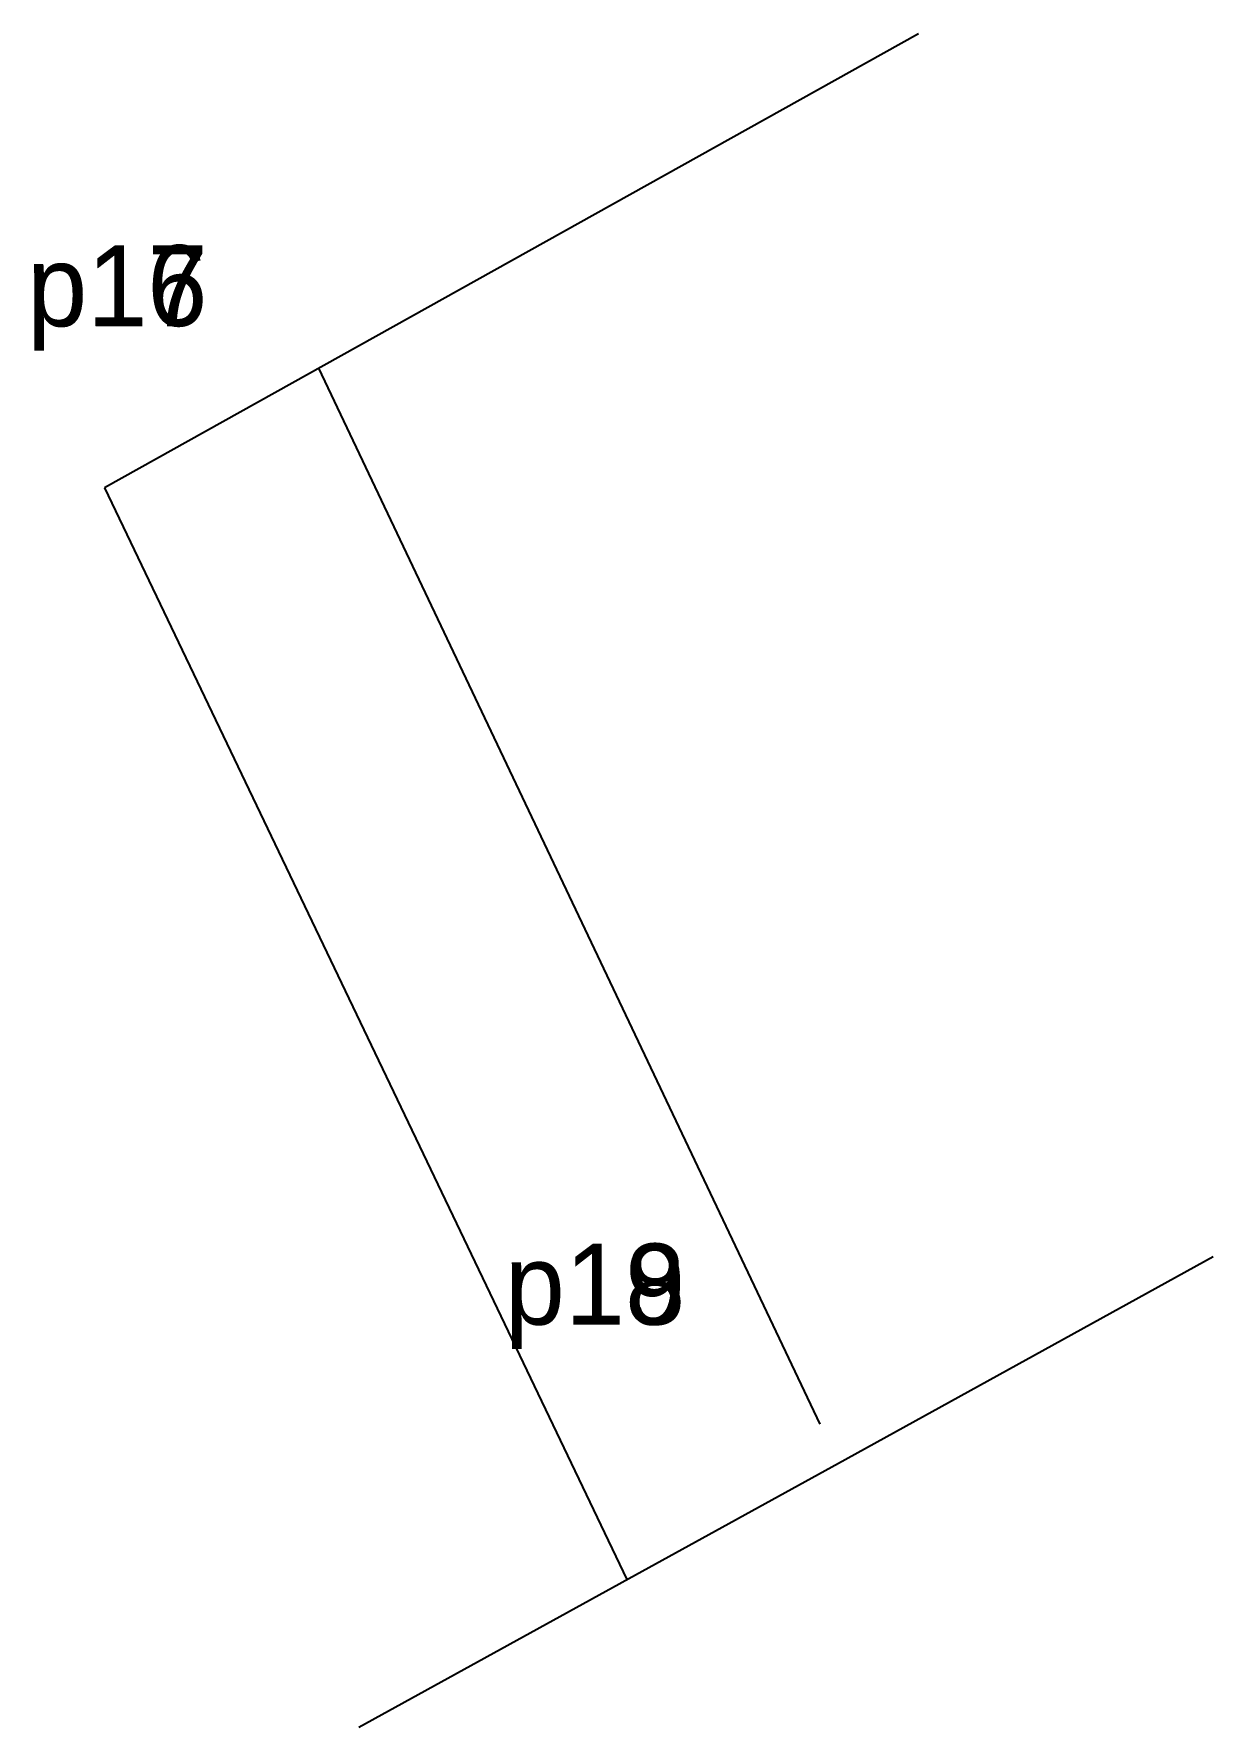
# Model space of a CAD drawing. Extents: x 551665.2 to 551691.4, y 1838892.4 to 1838930.1.
import ezdxf

# ---------------------------------------------------------------- set-up
doc = ezdxf.new("R2010")
doc.units = 0
for name, color, linetype in [('Level 1', 7, 'Continuous'), ('Level 10', 7, 'Continuous'), ('Level 12', 7, 'Continuous'), ('Level 23', 7, 'Continuous'), ('Level 36', 7, 'Continuous')]:
    doc.layers.add(name, color=color, linetype=linetype)

msp = doc.modelspace()

# ---------------------------------------------------------------- linework, layer by layer
at = {"layer": 'Level 1'}
msp.add_line((551682.66, 1838899.12), (551671.51, 1838922.61), dxfattribs=at)
at = {"layer": 'Level 10'}
for p, q in [((551683.071, 1838898.255), (551691.405, 1838902.846)), ((551678.551, 1838895.766), (551683.071, 1838898.255)), ((551672.402, 1838892.379), (551678.551, 1838895.766))]:
    msp.add_line(p, q, dxfattribs=at)
at = {"layer": 'Level 23'}
msp.add_line((551684.85, 1838930.05), (551666.739, 1838919.954), dxfattribs=at)
at = {"layer": 'Level 36'}
msp.add_line((551666.739, 1838919.954), (551678.36, 1838895.66), dxfattribs=at)

# ---------------------------------------------------------------- texts
at = {"layer": 'Level 12'}
for s, p in [('p16', (551665.015, 1838923.549)), ('p17', (551665.022, 1838923.543)), ('p18', (551675.646, 1838901.335)), ('p19', (551675.646, 1838901.333))]:
    msp.add_text(s, height=1.8, dxfattribs=at).set_placement(p)

doc.saveas('drawing.dxf')
